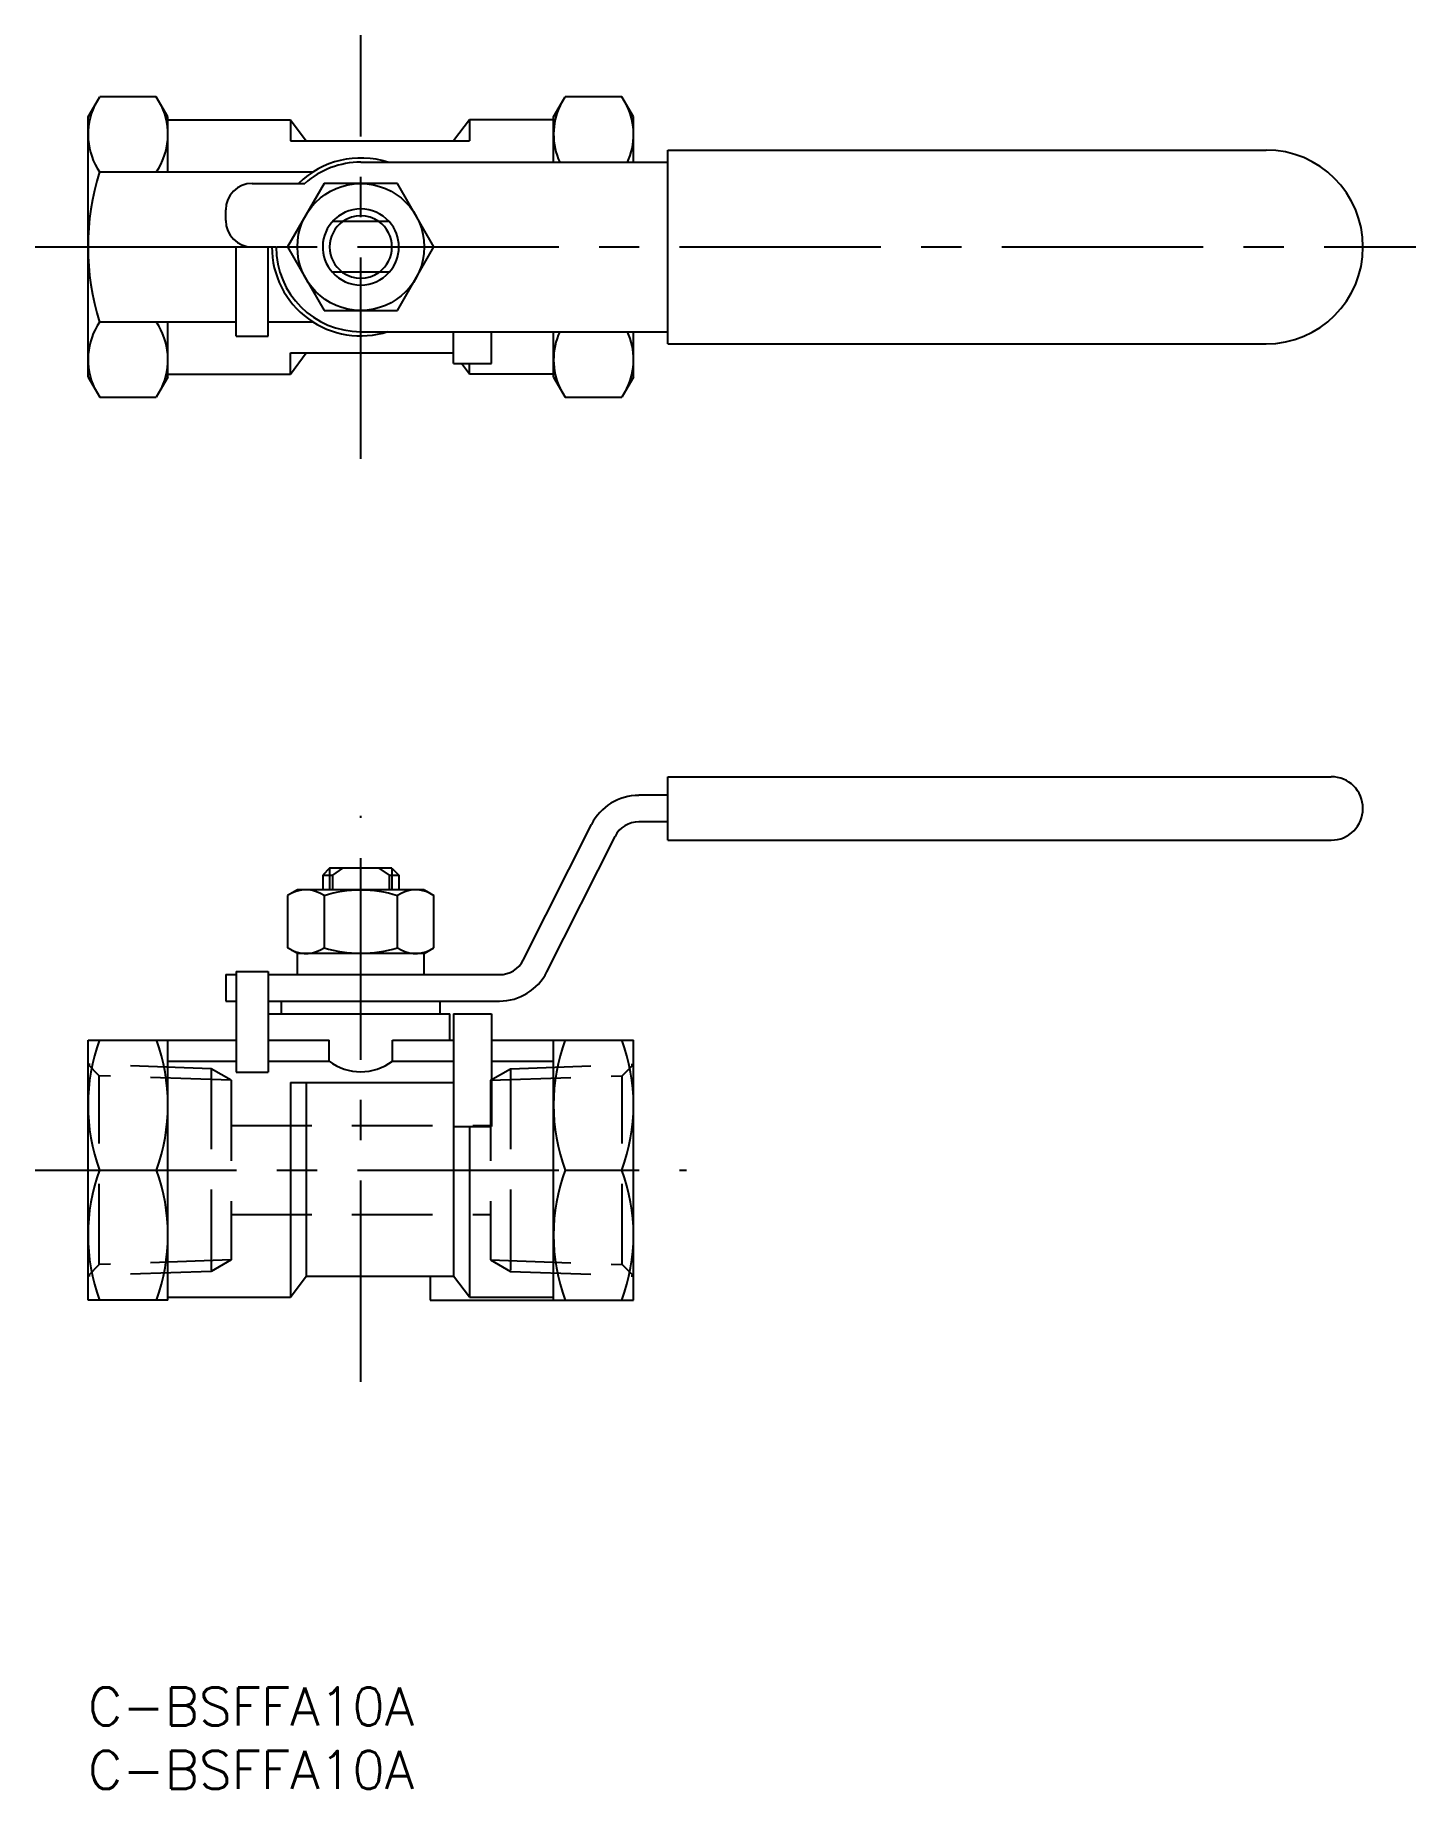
# Model space of a CAD drawing. Extents: x -4 to 105, y -8 to 130.
import ezdxf

# ---------------------------------------------------------------- set-up
doc = ezdxf.new("R2010")
doc.units = 0
doc.header["$LTSCALE"] = 0.5
doc.linetypes.add('CENTER', pattern=[50.8, 31.75, -6.35, 6.35, -6.35])
doc.linetypes.add('DASHED', pattern=[19.05, 12.7, -6.35])
doc.layers.get('0').update_dxf_attribs({"linetype": 'CONTINUOUS'})
doc.layers.add('CENTER', color=1, linetype='CENTER')
doc.styles.get("Standard").update_dxf_attribs({"font": 'txt.shx', "height": 3, "bigfont": 'bigfont.shx'})

# ---------------------------------------------------------------- blocks, each defined once
blk = doc.blocks.new('*U12')
at = {"color": 7, "linetype": 'CONTINUOUS'}
blk.add_text('C-BSFFA10A', height=3, dxfattribs=at).set_placement((0, -3))
blk = doc.blocks.new('*U13')
at = {"color": 7, "linetype": 'CONTINUOUS'}
blk.add_text('C-BSFFA10A', height=3, dxfattribs=at).set_placement((0, -8))

msp = doc.modelspace()

# ---------------------------------------------------------------- linework, layer by layer
at = {"color": 7, "linetype": 'CONTINUOUS'}
for p, q in [((0, 123.77), (0.92, 125.35)), ((5.38, 125.35), (0.92, 125.35)), ((6.3, 123.77), (5.38, 125.35)), ((36.7, 123.77), (37.62, 125.35)), ((42.08, 125.35), (37.62, 125.35)), ((43, 123.77), (42.08, 125.35)), ((0, 103.27), (0, 123.77)), ((6.3, 119.44), (6.3, 123.77)), ((6.3, 123.54), (15.95, 123.54)), ((15.95, 123.54), (15.95, 121.87)), ((15.95, 123.54), (17.2, 121.87)), ((30.06, 123.54), (28.81, 121.87)), ((30.06, 123.54), (30.06, 121.87)), ((36.7, 123.54), (30.06, 123.54)), ((36.7, 120.2), (36.7, 123.77)), ((43, 120.2), (43, 123.77)), ((15.95, 121.87), (30.06, 121.87)), ((45.71, 105.88), (45.71, 121.16)), ((45.71, 121.16), (92.86, 121.16)), ((0.92, 119.44), (17.74, 119.44)), ((21.5, 120.2), (45.71, 120.2)), ((12.94, 118.53), (17.08, 118.53)), ((18.61, 118.52), (15.73, 113.52)), ((24.39, 118.52), (18.61, 118.52)), ((27.27, 113.52), (24.39, 118.52)), ((10.85, 115.61), (10.85, 116.44)), ((23.74, 115.52), (19.26, 115.52)), ((11.69, 106.5), (11.69, 113.52)), ((11.69, 113.52), (14.82, 113.52)), ((14.19, 106.5), (14.19, 113.52)), ((15.73, 113.52), (18.61, 108.52)), ((24.39, 108.52), (27.27, 113.52)), ((23.74, 111.52), (19.26, 111.52)), ((18.61, 108.52), (24.39, 108.52)), ((11.69, 107.6), (0.92, 107.6)), ((6.3, 103.27), (6.3, 107.6)), ((11.69, 106.5), (14.19, 106.5)), ((17.74, 107.6), (14.19, 107.6)), ((21.5, 106.84), (45.71, 106.84)), ((28.81, 104.33), (28.81, 106.84)), ((31.81, 104.33), (31.81, 106.84)), ((36.7, 103.27), (36.7, 106.84)), ((43, 103.27), (43, 106.84)), ((15.95, 105.17), (28.81, 105.17)), ((15.95, 103.5), (15.95, 105.17)), ((15.95, 103.5), (17.2, 105.17)), ((45.71, 105.88), (92.86, 105.88)), ((28.81, 104.33), (31.81, 104.33)), ((30.06, 103.5), (29.43, 104.33)), ((30.06, 103.5), (30.06, 104.33)), ((0, 103.27), (0.92, 101.68)), ((6.3, 103.27), (5.38, 101.68)), ((6.3, 103.5), (15.95, 103.5)), ((36.7, 103.5), (30.06, 103.5)), ((36.7, 103.27), (37.62, 101.68)), ((43, 103.27), (42.08, 101.68)), ((0.92, 101.68), (5.38, 101.68)), ((37.62, 101.68), (42.08, 101.68)), ((45.71, 71.77), (98, 71.77)), ((45.71, 66.76), (45.71, 71.77)), ((45.71, 70.31), (43.41, 70.31)), ((34.3, 57.32), (39.68, 68.01)), ((45.71, 68.22), (43.41, 68.22)), ((36.17, 56.39), (41.55, 67.07)), ((45.71, 66.76), (98, 66.76)), ((19.04, 64.55), (18.5, 64)), ((18.5, 64), (18.5, 62.85)), ((18.5, 64), (19.26, 64)), ((23.96, 64.55), (19.04, 64.55)), ((20.07, 64.55), (19.26, 64)), ((19.26, 64), (19.26, 62.85)), ((22.93, 64.55), (23.74, 64)), ((23.74, 64), (23.74, 62.85)), ((23.74, 64), (24.5, 64)), ((23.96, 64.55), (24.5, 64)), ((24.5, 64), (24.5, 62.85)), ((16.5, 62.85), (15.73, 62.4)), ((15.73, 62.4), (15.73, 58.29)), ((26.5, 62.85), (16.5, 62.85)), ((18.61, 62.4), (18.61, 58.29)), ((24.39, 58.29), (24.39, 62.4)), ((26.5, 62.85), (27.27, 62.4)), ((27.27, 58.29), (27.27, 62.4)), ((16.5, 57.85), (15.73, 58.29)), ((26.5, 57.85), (27.27, 58.29)), ((16.5, 56.18), (16.5, 57.85)), ((26.5, 57.85), (16.5, 57.85)), ((26.5, 56.18), (26.5, 57.85)), ((10.85, 56.18), (10.85, 54.09)), ((10.85, 56.18), (11.69, 56.18)), ((11.69, 56.43), (14.19, 56.43)), ((11.69, 56.43), (11.69, 48.49)), ((14.19, 56.43), (14.19, 48.49)), ((14.19, 56.18), (32.44, 56.18)), ((10.85, 54.09), (11.69, 54.09)), ((14.19, 54.09), (32.44, 54.09)), ((15.24, 53.09), (15.24, 54.09)), ((27.76, 53.09), (27.76, 54.09)), ((14.19, 53.09), (28.51, 53.09)), ((28.51, 51.02), (28.51, 53.09)), ((28.81, 53.09), (28.81, 32.42)), ((28.81, 53.09), (31.81, 53.09)), ((31.81, 53.09), (31.81, 44.21)), ((0, 51.02), (11.69, 51.02)), ((0, 30.52), (0, 51.02)), ((6.3, 30.52), (6.3, 51.02)), ((14.19, 51.02), (19, 51.02)), ((19, 49.35), (19, 51.02)), ((24, 49.35), (24, 51.02)), ((24, 51.02), (28.81, 51.02)), ((31.81, 51.02), (43, 51.02)), ((36.7, 30.52), (36.7, 51.02)), ((43, 30.52), (43, 51.02)), ((6.3, 49.35), (11.69, 49.35)), ((11.69, 48.49), (14.19, 48.49)), ((14.19, 49.35), (19, 49.35)), ((24, 49.35), (28.81, 49.35)), ((31.81, 49.35), (36.7, 49.35)), ((15.95, 47.66), (15.95, 30.75)), ((15.95, 47.66), (28.81, 47.66)), ((17.2, 47.66), (17.2, 32.42)), ((28.81, 44.21), (31.81, 44.21)), ((30.06, 44.21), (30.06, 30.75)), ((0.92, 40.77), (5.38, 40.77)), ((37.62, 40.77), (42.08, 40.77)), ((15.95, 30.75), (17.2, 32.42)), ((17.2, 32.42), (28.81, 32.42)), ((26.97, 32.42), (26.97, 30.52)), ((30.06, 30.75), (28.81, 32.42)), ((6.3, 30.52), (0, 30.52)), ((6.3, 30.75), (15.95, 30.75)), ((26.97, 30.52), (43, 30.52)), ((30.06, 30.75), (36.7, 30.75))]:
    msp.add_line(p, q, dxfattribs=at)
at = {"color": 3, "linetype": 'CONTINUOUS'}
for p, q in [((19.04, 64.55), (19.04, 62.85)), ((23.96, 64.55), (23.96, 62.85))]:
    msp.add_line(p, q, dxfattribs=at)
at = {"color": 3, "linetype": 'DASHED'}
for p, q in [((0.89, 48.21), (0, 49.1)), ((9.7, 48.76), (0, 49.1)), ((11.28, 47.85), (9.7, 48.76)), ((9.7, 48.76), (9.7, 32.78)), ((31.72, 47.85), (33.3, 48.76)), ((33.3, 48.76), (43, 49.1)), ((33.3, 48.76), (33.3, 32.78)), ((42.11, 48.21), (43, 49.1)), ((11.28, 47.85), (0.89, 48.21)), ((0.89, 33.33), (0.89, 48.21)), ((11.28, 47.85), (11.28, 33.69)), ((31.72, 47.85), (42.11, 48.21)), ((31.72, 47.85), (31.72, 33.69)), ((42.11, 33.33), (42.11, 48.21)), ((11.28, 44.27), (31.72, 44.27)), ((11.28, 37.27), (31.72, 37.27)), ((0.89, 33.33), (0, 32.44)), ((11.28, 33.69), (0.89, 33.33)), ((11.28, 33.69), (9.7, 32.78)), ((31.72, 33.69), (33.3, 32.78)), ((31.72, 33.69), (42.11, 33.33)), ((42.11, 33.33), (43, 32.44)), ((9.7, 32.78), (0, 32.44)), ((33.3, 32.78), (43, 32.44))]:
    msp.add_line(p, q, dxfattribs=at)
at = {"color": 7, "linetype": 'CONTINUOUS'}
msp.add_circle((21.5, 113.52), 5, dxfattribs=at)
for centre, radius, start, end in [((5.24, 122.39), 5.24, 154.3842, 214.3842), ((1.06, 122.39), 5.24, 325.6158, 25.6158), ((41.94, 122.39), 5.24, 154.3842, 204.7934), ((37.76, 122.39), 5.24, 335.2066, 25.6158), ((21.5, 113.52), 7.01, 72.2472, 134.4153), ((92.86, 113.52), 7.64, 270, 90), ((19.58, 113.52), 19.58, 162.412, 197.588), ((21.5, 113.52), 6.68, 90, 131.4096), ((12.94, 116.44), 2.09, 90, 180), ((12.94, 115.61), 2.09, 180, 270), ((21.5, 113.52), 3, 135, 221.8103), ((21.5, 113.52), 2.46, 54.4397, 125.5603), ((21.5, 113.52), 3, 318.1897, 41.8103), ((21.5, 113.52), 7.01, 180, 287.7528), ((21.5, 113.52), 6.68, 180, 270), ((21.5, 113.52), 2.46, 234.4397, 305.5603), ((5.24, 104.64), 5.24, 145.6158, 205.6158), ((1.06, 104.64), 5.24, 334.3842, 34.3842), ((41.94, 104.64), 5.24, 155.2066, 205.6158), ((37.76, 104.64), 5.24, 334.3842, 24.7934), ((98, 69.27), 2.5, 270, 90), ((43.41, 66.13), 4.17, 90, 153.2803), ((43.41, 66.13), 2.09, 90, 153.2803), ((17.17, 60.29), 2.56, 55.6158, 115.6158), ((21.5, 53.29), 9.55, 72.412, 107.588), ((25.83, 60.29), 2.56, 64.3842, 124.3842), ((17.17, 60.4), 2.56, 244.3842, 304.3842), ((21.5, 67.4), 9.55, 252.412, 287.588), ((25.83, 60.4), 2.56, 235.6158, 295.6158), ((32.44, 58.26), 2.09, 270, 333.2803), ((32.44, 58.26), 4.17, 270, 333.2803), ((14.8, 45.9), 14.8, 159.7438, 200.2562), ((-8.5, 45.9), 14.8, 339.7438, 20.2562), ((51.5, 45.9), 14.8, 159.7438, 200.2562), ((28.2, 45.9), 14.8, 339.7438, 20.2562), ((21.5, 52.69), 4.17, 233.1301, 306.8699), ((14.8, 35.65), 14.8, 159.7438, 200.2562), ((-8.5, 35.65), 14.8, 339.7438, 20.2562), ((51.5, 35.65), 14.8, 159.7438, 200.2562), ((28.2, 35.65), 14.8, 339.7438, 20.2562)]:
    msp.add_arc(centre, radius, start, end, dxfattribs=at)
at = {"color": 3, "linetype": 'CONTINUOUS'}
for radius, start, end in [(3, 41.8103, 138.1897), (2.46, 125.5603, 234.4397), (2.46, 305.5603, 54.4397), (3, 221.8103, 318.1897)]:
    msp.add_arc((21.5, 113.52), radius, start, end, dxfattribs=at)
at = {"layer": 'CENTER', "color": 1, "linetype": 'CENTER'}
for p, q in [((21.5, 96.82), (21.5, 130.22)), ((-4.17, 113.52), (104.67, 113.52)), ((21.5, 24.07), (21.5, 68.7)), ((-4.17, 40.77), (47.17, 40.77))]:
    msp.add_line(p, q, dxfattribs=at)

# ---------------------------------------------------------------- block references
at = {"color": 7, "linetype": 'CONTINUOUS'}
for name in ['*U12', '*U13']:
    msp.add_blockref(name, (0, 0), dxfattribs=at)

doc.saveas('drawing.dxf')
